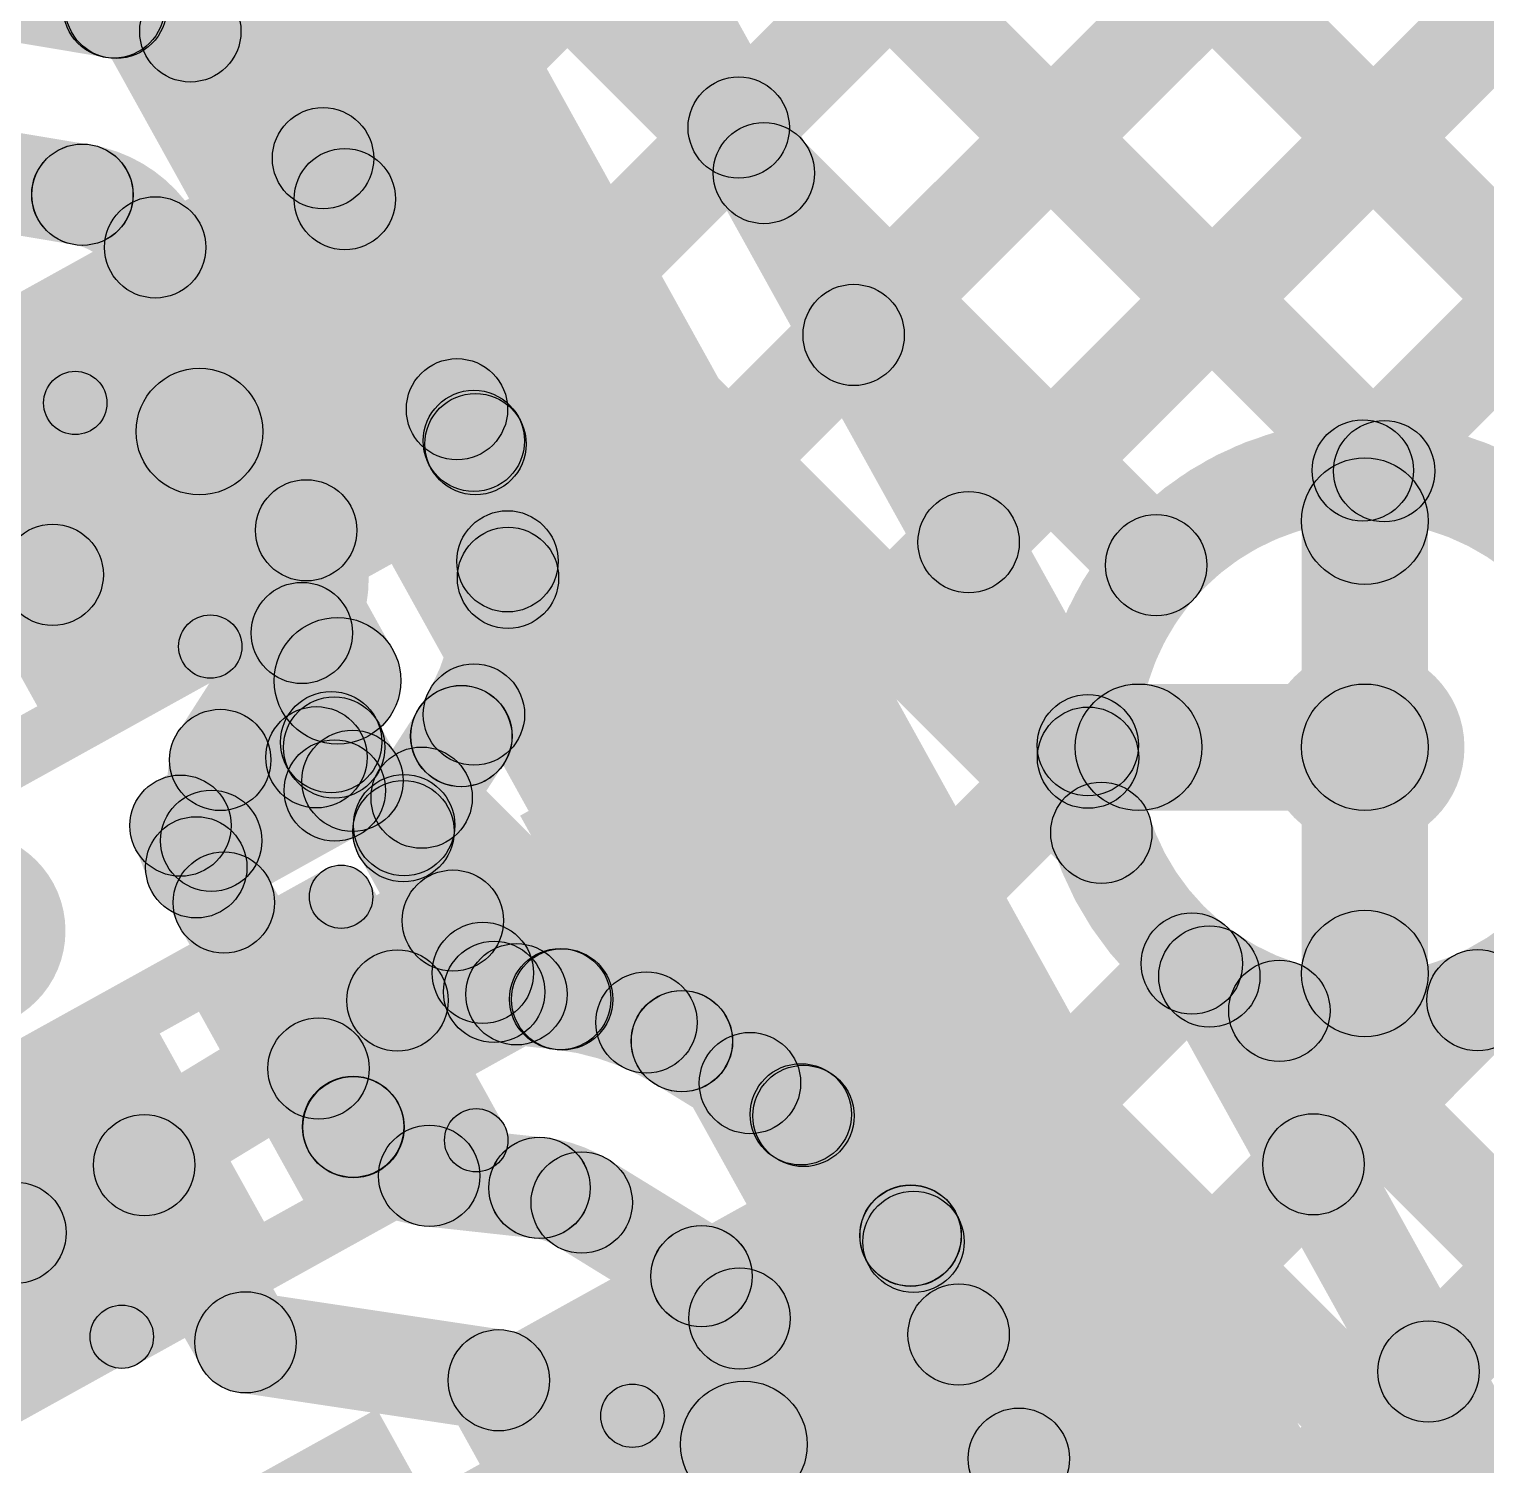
# Model space of a CAD drawing. Header units: millimetres. Extents: x 2.72 to 4.82, y 2.46 to 3.29.
# Drawn here: x 2.8849 to 3, y 2.8353 to 2.9487 of the extents above; entities that cross this region are included whole.
import ezdxf

# ---------------------------------------------------------------- set-up
doc = ezdxf.new("R2010")
doc.units = ezdxf.units.MM
doc.header["$MEASUREMENT"] = 0
for name, color, linetype in [('BottomLayer', 5, 'Continuous'), ('BottomPaste', 16, 'Continuous'), ('BottomSolder', 6, 'Continuous'), ('TopLayer', 1, 'Continuous'), ('TopOverlay', 2, 'Continuous'), ('TopPaste', 8, 'Continuous'), ('TopSolder', 216, 'Continuous'), ('ViaHoleLayer', 16, 'Continuous')]:
    doc.layers.add(name, color=color, linetype=linetype)

# ---------------------------------------------------------------- blocks, each defined once
blk = doc.blocks.new('CAP_0201_B_33')
at = {"layer": 'BottomLayer'}
for points in [[(-0.01772, 0.00591), (-0.00591, 0.00591), (-0.00591, -0.00591), (-0.01772, -0.00591)], [(0.00591, 0.00591), (0.01772, 0.00591), (0.01772, -0.00591), (0.00591, -0.00591)]]:
    blk.add_hatch(color=5, dxfattribs=at).paths.add_polyline_path(points)
at = {"layer": 'BottomPaste'}
for points in [[(-0.01772, 0.00591), (-0.00591, 0.00591), (-0.00591, -0.00591), (-0.01772, -0.00591)], [(0.00591, 0.00591), (0.01772, 0.00591), (0.01772, -0.00591), (0.00591, -0.00591)]]:
    blk.add_hatch(color=16, dxfattribs=at).paths.add_polyline_path(points)
at = {"layer": 'BottomSolder'}
for points in [[(-0.01988, 0.00807), (-0.00374, 0.00807), (-0.00374, -0.00807), (-0.01988, -0.00807)], [(0.00374, 0.00807), (0.01988, 0.00807), (0.01988, -0.00807), (0.00374, -0.00807)]]:
    blk.add_hatch(color=6, dxfattribs=at).paths.add_polyline_path(points)
blk = doc.blocks.new('CAP_0201_B_34')
at = {"layer": 'BottomLayer'}
for points in [[(-0.01772, 0.00591), (-0.00591, 0.00591), (-0.00591, -0.00591), (-0.01772, -0.00591)], [(0.00591, 0.00591), (0.01772, 0.00591), (0.01772, -0.00591), (0.00591, -0.00591)]]:
    blk.add_hatch(color=5, dxfattribs=at).paths.add_polyline_path(points)
at = {"layer": 'BottomPaste'}
for points in [[(-0.01772, 0.00591), (-0.00591, 0.00591), (-0.00591, -0.00591), (-0.01772, -0.00591)], [(0.00591, 0.00591), (0.01772, 0.00591), (0.01772, -0.00591), (0.00591, -0.00591)]]:
    blk.add_hatch(color=16, dxfattribs=at).paths.add_polyline_path(points)
at = {"layer": 'BottomSolder'}
for points in [[(-0.01988, 0.00807), (-0.00374, 0.00807), (-0.00374, -0.00807), (-0.01988, -0.00807)], [(0.00374, 0.00807), (0.01988, 0.00807), (0.01988, -0.00807), (0.00374, -0.00807)]]:
    blk.add_hatch(color=6, dxfattribs=at).paths.add_polyline_path(points)
blk = doc.blocks.new('R__0402_B_69')
at = {"layer": 'BottomLayer'}
for points in [[(-0.0095, 0.0125), (-0.0095, -0.0125), (-0.0275, -0.0125), (-0.0275, 0.0125)], [(0.0275, 0.0125), (0.0275, -0.0125), (0.0095, -0.0125), (0.0095, 0.0125)]]:
    blk.add_hatch(color=5, dxfattribs=at).paths.add_polyline_path(points)
at = {"layer": 'BottomPaste'}
for points in [[(-0.0095, 0.0125), (-0.0095, -0.0125), (-0.0275, -0.0125), (-0.0275, 0.0125)], [(0.0275, 0.0125), (0.0275, -0.0125), (0.0095, -0.0125), (0.0095, 0.0125)]]:
    blk.add_hatch(color=16, dxfattribs=at).paths.add_polyline_path(points)
at = {"layer": 'BottomSolder'}
for points in [[(-0.0055, 0.0165), (-0.0055, -0.0165), (-0.0315, -0.0165), (-0.0315, 0.0165)], [(0.0315, 0.0165), (0.0315, -0.0165), (0.0055, -0.0165), (0.0055, 0.0165)]]:
    blk.add_hatch(color=6, dxfattribs=at).paths.add_polyline_path(points)
blk = doc.blocks.new('R__0402_B_70')
at = {"layer": 'BottomLayer'}
for points in [[(-0.0095, 0.0125), (-0.0095, -0.0125), (-0.0275, -0.0125), (-0.0275, 0.0125)], [(0.0275, 0.0125), (0.0275, -0.0125), (0.0095, -0.0125), (0.0095, 0.0125)]]:
    blk.add_hatch(color=5, dxfattribs=at).paths.add_polyline_path(points)
at = {"layer": 'BottomPaste'}
for points in [[(-0.0095, 0.0125), (-0.0095, -0.0125), (-0.0275, -0.0125), (-0.0275, 0.0125)], [(0.0275, 0.0125), (0.0275, -0.0125), (0.0095, -0.0125), (0.0095, 0.0125)]]:
    blk.add_hatch(color=16, dxfattribs=at).paths.add_polyline_path(points)
at = {"layer": 'BottomSolder'}
for points in [[(-0.0055, 0.0165), (-0.0055, -0.0165), (-0.0315, -0.0165), (-0.0315, 0.0165)], [(0.0315, 0.0165), (0.0315, -0.0165), (0.0055, -0.0165), (0.0055, 0.0165)]]:
    blk.add_hatch(color=6, dxfattribs=at).paths.add_polyline_path(points)
blk = doc.blocks.new('LED_0201_137')
at = {"layer": 'TopLayer'}
for points in [[(-0.01181, 0.00689), (-0.00394, 0.00689), (-0.00394, -0.00689), (-0.01181, -0.00689)], [(0.00394, 0.00689), (0.01181, 0.00689), (0.01181, -0.00689), (0.00394, -0.00689)]]:
    blk.add_hatch(color=1, dxfattribs=at).paths.add_polyline_path(points)
at = {"layer": 'TopOverlay'}
h = blk.add_hatch(color=2, dxfattribs=at)
edge = h.paths.add_edge_path()
edge.add_arc((-0.016, 0.011), 0.0025, 0, 360)
h = blk.add_hatch(color=2, dxfattribs=at)
edge = h.paths.add_edge_path()
edge.add_arc((-0.016, 0.011), 0.0025, 0, 360)
for points in [[(0.016, 0.0135), (0.016, 0.0085), (-0.016, 0.0085), (-0.016, 0.0135)], [(0.016, -0.013), (0.029, -0.013), (0.029, 0.013), (0.016, 0.013)], [(-0.0135, -0.011), (-0.0185, -0.011), (-0.0185, 0.011), (-0.0135, 0.011)], [(0.013, -0.011), (0.017, -0.011), (0.017, 0.011), (0.013, 0.011)], [(0.016, -0.0085), (0.016, -0.0135), (-0.016, -0.0135), (-0.016, -0.0085)]]:
    blk.add_hatch(color=2, dxfattribs=at).paths.add_polyline_path(points)
h = blk.add_hatch(color=2, dxfattribs=at)
edge = h.paths.add_edge_path()
edge.add_arc((0.016, 0.011), 0.0025, 0, 360)
h = blk.add_hatch(color=2, dxfattribs=at)
edge = h.paths.add_edge_path()
edge.add_arc((-0.016, -0.011), 0.0025, 0, 360)
h = blk.add_hatch(color=2, dxfattribs=at)
edge = h.paths.add_edge_path()
edge.add_arc((-0.016, -0.011), 0.0025, 0, 360)
h = blk.add_hatch(color=2, dxfattribs=at)
edge = h.paths.add_edge_path()
edge.add_arc((0.016, -0.011), 0.0025, 0, 360)
at = {"layer": 'TopPaste'}
for points in [[(-0.01181, 0.00689), (-0.00394, 0.00689), (-0.00394, -0.00689), (-0.01181, -0.00689)], [(0.00394, 0.00689), (0.01181, 0.00689), (0.01181, -0.00689), (0.00394, -0.00689)]]:
    blk.add_hatch(color=8, dxfattribs=at).paths.add_polyline_path(points)
at = {"layer": 'TopSolder'}
for points in [[(-0.01398, 0.00906), (-0.00177, 0.00906), (-0.00177, -0.00906), (-0.01398, -0.00906)], [(0.00177, 0.00906), (0.01398, 0.00906), (0.01398, -0.00906), (0.00177, -0.00906)]]:
    blk.add_hatch(color=216, dxfattribs=at).paths.add_polyline_path(points)
at = {"layer": 'TopOverlay'}
for centre in [(-0.016, 0.011), (-0.016, 0.011), (0.016, 0.011), (-0.016, -0.011), (-0.016, -0.011), (0.016, -0.011)]:
    blk.add_circle(centre, 0.0025, dxfattribs=at)
blk = doc.blocks.new('LED_0201_138')
at = {"layer": 'TopLayer'}
for points in [[(-0.01181, 0.00689), (-0.00394, 0.00689), (-0.00394, -0.00689), (-0.01181, -0.00689)], [(0.00394, 0.00689), (0.01181, 0.00689), (0.01181, -0.00689), (0.00394, -0.00689)]]:
    blk.add_hatch(color=1, dxfattribs=at).paths.add_polyline_path(points)
at = {"layer": 'TopOverlay'}
h = blk.add_hatch(color=2, dxfattribs=at)
edge = h.paths.add_edge_path()
edge.add_arc((-0.016, 0.011), 0.0025, 0, 360)
h = blk.add_hatch(color=2, dxfattribs=at)
edge = h.paths.add_edge_path()
edge.add_arc((-0.016, 0.011), 0.0025, 0, 360)
for points in [[(0.016, 0.0135), (0.016, 0.0085), (-0.016, 0.0085), (-0.016, 0.0135)], [(0.016, -0.013), (0.029, -0.013), (0.029, 0.013), (0.016, 0.013)], [(-0.0135, -0.011), (-0.0185, -0.011), (-0.0185, 0.011), (-0.0135, 0.011)], [(0.013, -0.011), (0.017, -0.011), (0.017, 0.011), (0.013, 0.011)], [(0.016, -0.0085), (0.016, -0.0135), (-0.016, -0.0135), (-0.016, -0.0085)]]:
    blk.add_hatch(color=2, dxfattribs=at).paths.add_polyline_path(points)
h = blk.add_hatch(color=2, dxfattribs=at)
edge = h.paths.add_edge_path()
edge.add_arc((0.016, 0.011), 0.0025, 0, 360)
h = blk.add_hatch(color=2, dxfattribs=at)
edge = h.paths.add_edge_path()
edge.add_arc((-0.016, -0.011), 0.0025, 0, 360)
h = blk.add_hatch(color=2, dxfattribs=at)
edge = h.paths.add_edge_path()
edge.add_arc((-0.016, -0.011), 0.0025, 0, 360)
h = blk.add_hatch(color=2, dxfattribs=at)
edge = h.paths.add_edge_path()
edge.add_arc((0.016, -0.011), 0.0025, 0, 360)
at = {"layer": 'TopPaste'}
for points in [[(-0.01181, 0.00689), (-0.00394, 0.00689), (-0.00394, -0.00689), (-0.01181, -0.00689)], [(0.00394, 0.00689), (0.01181, 0.00689), (0.01181, -0.00689), (0.00394, -0.00689)]]:
    blk.add_hatch(color=8, dxfattribs=at).paths.add_polyline_path(points)
at = {"layer": 'TopSolder'}
for points in [[(-0.01398, 0.00906), (-0.00177, 0.00906), (-0.00177, -0.00906), (-0.01398, -0.00906)], [(0.00177, 0.00906), (0.01398, 0.00906), (0.01398, -0.00906), (0.00177, -0.00906)]]:
    blk.add_hatch(color=216, dxfattribs=at).paths.add_polyline_path(points)
at = {"layer": 'TopOverlay'}
for centre in [(-0.016, 0.011), (-0.016, 0.011), (0.016, 0.011), (-0.016, -0.011), (-0.016, -0.011), (0.016, -0.011)]:
    blk.add_circle(centre, 0.0025, dxfattribs=at)
blk = doc.blocks.new('LED_0201_139')
at = {"layer": 'TopLayer'}
for points in [[(-0.01181, 0.00689), (-0.00394, 0.00689), (-0.00394, -0.00689), (-0.01181, -0.00689)], [(0.00394, 0.00689), (0.01181, 0.00689), (0.01181, -0.00689), (0.00394, -0.00689)]]:
    blk.add_hatch(color=1, dxfattribs=at).paths.add_polyline_path(points)
at = {"layer": 'TopOverlay'}
h = blk.add_hatch(color=2, dxfattribs=at)
edge = h.paths.add_edge_path()
edge.add_arc((-0.016, 0.011), 0.0025, 0, 360)
h = blk.add_hatch(color=2, dxfattribs=at)
edge = h.paths.add_edge_path()
edge.add_arc((-0.016, 0.011), 0.0025, 0, 360)
for points in [[(0.016, 0.0135), (0.016, 0.0085), (-0.016, 0.0085), (-0.016, 0.0135)], [(0.016, -0.013), (0.029, -0.013), (0.029, 0.013), (0.016, 0.013)], [(-0.0135, -0.011), (-0.0185, -0.011), (-0.0185, 0.011), (-0.0135, 0.011)], [(0.013, -0.011), (0.017, -0.011), (0.017, 0.011), (0.013, 0.011)], [(0.016, -0.0085), (0.016, -0.0135), (-0.016, -0.0135), (-0.016, -0.0085)]]:
    blk.add_hatch(color=2, dxfattribs=at).paths.add_polyline_path(points)
h = blk.add_hatch(color=2, dxfattribs=at)
edge = h.paths.add_edge_path()
edge.add_arc((0.016, 0.011), 0.0025, 0, 360)
h = blk.add_hatch(color=2, dxfattribs=at)
edge = h.paths.add_edge_path()
edge.add_arc((-0.016, -0.011), 0.0025, 0, 360)
h = blk.add_hatch(color=2, dxfattribs=at)
edge = h.paths.add_edge_path()
edge.add_arc((-0.016, -0.011), 0.0025, 0, 360)
h = blk.add_hatch(color=2, dxfattribs=at)
edge = h.paths.add_edge_path()
edge.add_arc((0.016, -0.011), 0.0025, 0, 360)
at = {"layer": 'TopPaste'}
for points in [[(-0.01181, 0.00689), (-0.00394, 0.00689), (-0.00394, -0.00689), (-0.01181, -0.00689)], [(0.00394, 0.00689), (0.01181, 0.00689), (0.01181, -0.00689), (0.00394, -0.00689)]]:
    blk.add_hatch(color=8, dxfattribs=at).paths.add_polyline_path(points)
at = {"layer": 'TopSolder'}
for points in [[(-0.01398, 0.00906), (-0.00177, 0.00906), (-0.00177, -0.00906), (-0.01398, -0.00906)], [(0.00177, 0.00906), (0.01398, 0.00906), (0.01398, -0.00906), (0.00177, -0.00906)]]:
    blk.add_hatch(color=216, dxfattribs=at).paths.add_polyline_path(points)
at = {"layer": 'TopOverlay'}
for centre in [(-0.016, 0.011), (-0.016, 0.011), (0.016, 0.011), (-0.016, -0.011), (-0.016, -0.011), (0.016, -0.011)]:
    blk.add_circle(centre, 0.0025, dxfattribs=at)

msp = doc.modelspace()

# ---------------------------------------------------------------- hatches: boundary and pattern name
at = {"layer": 'BottomLayer'}
for points in [[(2.94378, 2.93812), (2.93812, 2.94378), (3.17229, 3.17795), (3.17795, 3.17229)], [(2.95286, 2.92174), (2.9472, 2.9274), (3.19775, 3.17795), (3.2034, 3.17229)], [(2.96194, 2.90537), (2.95628, 2.91102), (3.2232, 3.17795), (3.22886, 3.17229)], [(2.99307, 2.91104), (2.98741, 2.9167), (3.24199, 3.17128), (3.24765, 3.16562)], [(3.02004, 2.71436), (3.046, 2.72875), (2.80161, 3.16963), (2.77565, 3.15524)], [(2.82574, 3.14055), (2.83273, 3.14443), (2.97204, 2.89312), (2.96504, 2.88924)], [(2.8768, 3.04876), (2.88245, 3.05441), (3.0215, 2.91537), (3.01584, 2.90971)], [(2.90846, 2.99164), (2.91411, 2.9973), (2.99476, 2.91665), (2.98911, 2.91099)], [(2.91557, 2.94485), (2.87395, 2.92178), (2.88822, 2.89604), (2.92984, 2.91911)], [(2.94012, 2.93453), (2.94577, 2.94018), (2.97675, 2.90921), (2.97109, 2.90355)], [(2.89399, 2.91451), (2.90273, 2.91936), (2.91364, 2.89968), (2.9049, 2.89484)], [(2.9954, 2.892), (2.9854, 2.892), (2.9854, 2.90987), (2.9954, 2.90987)], [(2.97253, 2.887), (2.97253, 2.897), (2.9904, 2.897), (2.9904, 2.887)], [(2.8988, 2.88231), (2.89492, 2.88931), (2.90682, 2.8959), (2.9107, 2.88891)], [(2.9055, 2.89005), (2.9125, 2.89393), (2.91395, 2.8913), (2.90695, 2.88742)], [(2.9041, 2.88927), (2.9111, 2.89315), (2.91255, 2.89053), (2.90556, 2.88665)], [(2.90005, 2.87902), (2.89617, 2.88602), (2.90712, 2.89209), (2.91099, 2.88509)], [(2.9954, 2.87413), (2.9854, 2.87413), (2.9854, 2.892), (2.9954, 2.892)], [(2.88592, 2.85023), (2.88176, 2.85706), (2.91192, 2.87542), (2.91608, 2.86858)], [(2.97462, 2.87196), (2.98162, 2.87584), (3.02895, 2.79044), (3.02196, 2.78656)], [(2.98082, 2.86837), (2.98648, 2.87402), (3.04325, 2.81725), (3.03759, 2.81159)], [(2.98917, 2.85623), (2.98351, 2.86189), (2.99647, 2.87485), (3.00212, 2.86919)], [(2.99825, 2.83986), (2.99259, 2.84551), (3.02026, 2.87318), (3.02591, 2.86752)], [(2.95853, 2.86493), (2.91691, 2.84186), (2.9315, 2.81553), (2.97312, 2.8386)], [(2.93699, 2.83451), (2.94573, 2.83936), (2.95664, 2.81968), (2.9479, 2.81484)]]:
    msp.add_hatch(color=5, dxfattribs=at).paths.add_polyline_path(points)
h = msp.add_hatch(color=5, dxfattribs=at)
edge = h.paths.add_edge_path()
edge.add_arc((2.94095, 2.94095), 0.004, 0, 360)
h = msp.add_hatch(color=5, dxfattribs=at)
edge = h.paths.add_edge_path()
edge.add_arc((2.94294, 2.93736), 0.004, 0, 360)
h = msp.add_hatch(color=5, dxfattribs=at)
edge = h.paths.add_edge_path()
edge.add_arc((2.95003, 2.92457), 0.004, 0, 360)
h = msp.add_hatch(color=5, dxfattribs=at)
edge = h.paths.add_edge_path()
edge.add_arc((2.89836, 2.91694), 0.005, 0, 360)
h = msp.add_hatch(color=5, dxfattribs=at)
edge = h.paths.add_edge_path()
edge.add_arc((2.99024, 2.91387), 0.004, 0, 360)
h = msp.add_hatch(color=5, dxfattribs=at)
edge = h.paths.add_edge_path()
edge.add_arc((2.99193, 2.91382), 0.004, 0, 360)
h = msp.add_hatch(color=5, dxfattribs=at)
edge = h.paths.add_edge_path()
edge.add_arc((2.9904, 2.90987), 0.005, 0, 360)
h = msp.add_hatch(color=5, dxfattribs=at)
edge = h.paths.add_edge_path()
edge.add_arc((2.95911, 2.9082), 0.004, 0, 360)
h = msp.add_hatch(color=5, dxfattribs=at)
edge = h.paths.add_edge_path()
edge.add_arc((2.97392, 2.90638), 0.004, 0, 360)
h = msp.add_hatch(color=5, dxfattribs=at)
edge = h.paths.add_edge_path()
edge.add_arc((2.90927, 2.89726), 0.005, 0, 360)
h = msp.add_hatch(color=5, dxfattribs=at)
edge = h.paths.add_edge_path()
edge.add_arc((2.9904, 2.892), 0.00787, 0, 360)
h = msp.add_hatch(color=5, dxfattribs=at)
edge = h.paths.add_edge_path()
edge.add_arc((2.97253, 2.892), 0.005, 0, 360)
h = msp.add_hatch(color=5, dxfattribs=at)
edge = h.paths.add_edge_path()
edge.add_arc((2.9904, 2.892), 0.005, 0, 360)
h = msp.add_hatch(color=5, dxfattribs=at)
edge = h.paths.add_edge_path()
edge.add_arc((2.9904, 2.892), 0.005, 0, 360)
h = msp.add_hatch(color=5, dxfattribs=at)
edge = h.paths.add_edge_path()
edge.add_arc((2.9904, 2.892), 0.005, 0, 360)
h = msp.add_hatch(color=5, dxfattribs=at)
edge = h.paths.add_edge_path()
edge.add_arc((2.90876, 2.89241), 0.004, 0, 360)
h = msp.add_hatch(color=5, dxfattribs=at)
edge = h.paths.add_edge_path()
edge.add_arc((2.909, 2.89199), 0.004, 0, 360)
h = msp.add_hatch(color=5, dxfattribs=at)
edge = h.paths.add_edge_path()
edge.add_arc((2.9076, 2.89121), 0.004, 0, 360)
h = msp.add_hatch(color=5, dxfattribs=at)
edge = h.paths.add_edge_path()
edge.add_arc((2.96854, 2.89118), 0.004, 0, 360)
h = msp.add_hatch(color=5, dxfattribs=at)
edge = h.paths.add_edge_path()
edge.add_arc((2.96854, 2.89118), 0.004, 0, 360)
h = msp.add_hatch(color=5, dxfattribs=at)
edge = h.paths.add_edge_path()
edge.add_arc((2.90905, 2.88859), 0.004, 0, 360)
h = msp.add_hatch(color=5, dxfattribs=at)
edge = h.paths.add_edge_path()
edge.add_arc((2.90905, 2.88859), 0.004, 0, 360)
h = msp.add_hatch(color=5, dxfattribs=at)
edge = h.paths.add_edge_path()
edge.add_arc((2.91045, 2.88936), 0.004, 0, 360)
h = msp.add_hatch(color=5, dxfattribs=at)
edge = h.paths.add_edge_path()
edge.add_arc((2.89686, 2.88581), 0.004, 0, 360)
h = msp.add_hatch(color=5, dxfattribs=at)
edge = h.paths.add_edge_path()
edge.add_arc((2.89686, 2.88581), 0.004, 0, 360)
h = msp.add_hatch(color=5, dxfattribs=at)
edge = h.paths.add_edge_path()
edge.add_arc((2.89811, 2.88252), 0.004, 0, 360)
h = msp.add_hatch(color=5, dxfattribs=at)
edge = h.paths.add_edge_path()
edge.add_arc((2.89811, 2.88252), 0.004, 0, 360)
h = msp.add_hatch(color=5, dxfattribs=at)
edge = h.paths.add_edge_path()
edge.add_arc((2.87991, 2.8775), 0.00787, 0, 360)
h = msp.add_hatch(color=5, dxfattribs=at)
edge = h.paths.add_edge_path()
edge.add_arc((2.9904, 2.87413), 0.005, 0, 360)
h = msp.add_hatch(color=5, dxfattribs=at)
edge = h.paths.add_edge_path()
edge.add_arc((2.97812, 2.8739), 0.004, 0, 360)
h = msp.add_hatch(color=5, dxfattribs=at)
edge = h.paths.add_edge_path()
edge.add_arc((2.97812, 2.8739), 0.004, 0, 360)
h = msp.add_hatch(color=5, dxfattribs=at)
edge = h.paths.add_edge_path()
edge.add_arc((2.914, 2.872), 0.004, 0, 360)
h = msp.add_hatch(color=5, dxfattribs=at)
edge = h.paths.add_edge_path()
edge.add_arc((2.98365, 2.87119), 0.004, 0, 360)
h = msp.add_hatch(color=5, dxfattribs=at)
edge = h.paths.add_edge_path()
edge.add_arc((2.9993, 2.87202), 0.004, 0, 360)
h = msp.add_hatch(color=5, dxfattribs=at)
edge = h.paths.add_edge_path()
edge.add_arc((2.98634, 2.85906), 0.004, 0, 360)
h = msp.add_hatch(color=5, dxfattribs=at)
edge = h.paths.add_edge_path()
edge.add_arc((2.88384, 2.85365), 0.004, 0, 360)
h = msp.add_hatch(color=5, dxfattribs=at)
edge = h.paths.add_edge_path()
edge.add_arc((2.88384, 2.85365), 0.004, 0, 360)
h = msp.add_hatch(color=5, dxfattribs=at)
edge = h.paths.add_edge_path()
edge.add_arc((2.99542, 2.84269), 0.004, 0, 360)
h = msp.add_hatch(color=5, dxfattribs=at)
edge = h.paths.add_edge_path()
edge.add_arc((2.94136, 2.83694), 0.005, 0, 360)
at = {"layer": 'TopLayer'}
for points in [[(2.90046, 2.94572), (2.89481, 2.95138), (3.13265, 3.18922), (3.13831, 3.18356)], [(2.91267, 2.93247), (2.90701, 2.93813), (3.1581, 3.18921), (3.16376, 3.18355)], [(2.92152, 2.91587), (2.91587, 2.92152), (3.18354, 3.1892), (3.1892, 3.18354)], [(2.92287, 2.89176), (2.91722, 2.89742), (3.20899, 3.18919), (3.21464, 3.18353)], [(2.92623, 2.86966), (2.92057, 2.87531), (3.23443, 3.18918), (3.24009, 3.18352)], [(2.99307, 2.91104), (2.98741, 2.9167), (3.25988, 3.18917), (3.26553, 3.18351)], [(2.81337, 3.11218), (2.81903, 3.11784), (3.0215, 2.91537), (3.01584, 2.90971)], [(2.83317, 3.06693), (2.83883, 3.07259), (2.99476, 2.91665), (2.98911, 2.91099)], [(2.8601, 3.01454), (2.86576, 3.0202), (2.97675, 2.90921), (2.97109, 2.90355)], [(2.87462, 2.97457), (2.88028, 2.98022), (2.97242, 2.88808), (2.96677, 2.88242)], [(2.87671, 2.94888), (2.87803, 2.95677), (2.89225, 2.95439), (2.89093, 2.9465)], [(2.87117, 2.93459), (2.87249, 2.94248), (2.88977, 2.93959), (2.88845, 2.9317)], [(2.88841, 2.93171), (2.88982, 2.93959), (2.88983, 2.93959), (2.88842, 2.93171)], [(2.90459, 2.93665), (2.91165, 2.94041), (2.92356, 2.91808), (2.9165, 2.91432)], [(2.89134, 2.92961), (2.8984, 2.93337), (2.91032, 2.91102), (2.90326, 2.90726)], [(2.87637, 2.91657), (2.88342, 2.92035), (2.8903, 2.90752), (2.88325, 2.90374)], [(2.90323, 2.90732), (2.91035, 2.91096), (2.91036, 2.91095), (2.90323, 2.90732)], [(2.9954, 2.892), (2.9854, 2.892), (2.9854, 2.90987), (2.9954, 2.90987)], [(2.91987, 2.90386), (2.92552, 2.90952), (3.05361, 2.78143), (3.04796, 2.77577)], [(2.90336, 2.88884), (2.89664, 2.89316), (2.90309, 2.9032), (2.90982, 2.89887)], [(2.97253, 2.887), (2.97253, 2.897), (2.9904, 2.897), (2.9904, 2.887)], [(2.91788, 2.88368), (2.91115, 2.88801), (2.91568, 2.89505), (2.92241, 2.89072)], [(2.94467, 2.86265), (2.93902, 2.86831), (2.9657, 2.89499), (2.97136, 2.88933)], [(2.90327, 2.88418), (2.89532, 2.88507), (2.89602, 2.89144), (2.90398, 2.89056)], [(2.9954, 2.87413), (2.9854, 2.87413), (2.9854, 2.892), (2.9954, 2.892)], [(2.91309, 2.88519), (2.91874, 2.89085), (2.93649, 2.8731), (2.93083, 2.86744)], [(2.91097, 2.88343), (2.91797, 2.88731), (2.92188, 2.88025), (2.91488, 2.87637)], [(2.89682, 2.87775), (2.90376, 2.88172), (2.91125, 2.86862), (2.9043, 2.86465)], [(2.91491, 2.87632), (2.92186, 2.88029), (2.92421, 2.87616), (2.91727, 2.87219)], [(2.95759, 2.85011), (2.95193, 2.85577), (2.97391, 2.87774), (2.97957, 2.87209)], [(2.92119, 2.8687), (2.92206, 2.87666), (2.92728, 2.87608), (2.92641, 2.86813)], [(2.96591, 2.83298), (2.96026, 2.83863), (2.99647, 2.87485), (3.00212, 2.86919)], [(2.98082, 2.86837), (2.98648, 2.87402), (3.06206, 2.79844), (3.0564, 2.79279)], [(2.97337, 2.81498), (2.96771, 2.82064), (3.02026, 2.87318), (3.02591, 2.86752)], [(2.93437, 2.86538), (2.93857, 2.87219), (2.94796, 2.86641), (2.94376, 2.8596)], [(2.90433, 2.8646), (2.91122, 2.86867), (2.91394, 2.86407), (2.90706, 2.85999)], [(2.90705, 2.86), (2.91395, 2.86406), (2.91397, 2.86402), (2.90708, 2.85996)], [(2.91608, 2.85417), (2.91695, 2.86213), (2.92565, 2.86117), (2.92478, 2.85322)], [(2.89053, 2.85702), (2.89747, 2.86098), (2.90547, 2.84698), (2.89853, 2.84302)], [(2.92473, 2.85323), (2.92569, 2.86117), (2.9257, 2.86117), (2.92474, 2.85322)], [(2.92646, 2.85264), (2.93065, 2.85945), (2.94011, 2.85363), (2.93592, 2.84681)], [(2.95092, 2.8517), (2.95812, 2.85519), (2.97203, 2.82654), (2.96484, 2.82304)], [(2.93587, 2.84685), (2.94016, 2.8536), (2.94017, 2.85359), (2.93588, 2.84684)], [(2.90141, 2.84104), (2.90259, 2.84896), (2.92259, 2.84596), (2.92141, 2.83804)], [(2.93743, 2.84514), (2.94462, 2.84864), (2.95854, 2.81998), (2.95135, 2.81648)], [(2.95549, 2.84278), (2.96115, 2.84844), (3.04579, 2.7638), (3.04013, 2.75814)], [(2.91847, 2.84011), (2.92553, 2.84389), (2.9343, 2.82752), (2.92725, 2.82374)]]:
    msp.add_hatch(color=1, dxfattribs=at).paths.add_polyline_path(points)
h = msp.add_hatch(color=1, dxfattribs=at)
edge = h.paths.add_edge_path()
edge.add_arc((2.89159, 2.95044), 0.004, 0, 360)
h = msp.add_hatch(color=1, dxfattribs=at)
edge = h.paths.add_edge_path()
edge.add_arc((2.89177, 2.95041), 0.004, 0, 360)
h = msp.add_hatch(color=1, dxfattribs=at)
edge = h.paths.add_edge_path()
edge.add_arc((2.89764, 2.94855), 0.004, 0, 360)
h = msp.add_hatch(color=1, dxfattribs=at)
edge = h.paths.add_edge_path()
edge.add_arc((2.90812, 2.93853), 0.004, 0, 360)
h = msp.add_hatch(color=1, dxfattribs=at)
edge = h.paths.add_edge_path()
edge.add_arc((2.90812, 2.93853), 0.004, 0, 360)
h = msp.add_hatch(color=1, dxfattribs=at)
edge = h.paths.add_edge_path()
edge.add_arc((2.88911, 2.93565), 0.004, 0, 360)
h = msp.add_hatch(color=1, dxfattribs=at)
edge = h.paths.add_edge_path()
edge.add_arc((2.88911, 2.93565), 0.004, 0, 360)
h = msp.add_hatch(color=1, dxfattribs=at)
edge = h.paths.add_edge_path()
edge.add_arc((2.88912, 2.93565), 0.004, 0, 360)
h = msp.add_hatch(color=1, dxfattribs=at)
edge = h.paths.add_edge_path()
edge.add_arc((2.88912, 2.93565), 0.004, 0, 360)
h = msp.add_hatch(color=1, dxfattribs=at)
edge = h.paths.add_edge_path()
edge.add_arc((2.90984, 2.9353), 0.004, 0, 360)
h = msp.add_hatch(color=1, dxfattribs=at)
edge = h.paths.add_edge_path()
edge.add_arc((2.89487, 2.93149), 0.004, 0, 360)
h = msp.add_hatch(color=1, dxfattribs=at)
edge = h.paths.add_edge_path()
edge.add_arc((2.89487, 2.93149), 0.004, 0, 360)
h = msp.add_hatch(color=1, dxfattribs=at)
edge = h.paths.add_edge_path()
edge.add_arc((2.9187, 2.9187), 0.004, 0, 360)
h = msp.add_hatch(color=1, dxfattribs=at)
edge = h.paths.add_edge_path()
edge.add_arc((2.92003, 2.9162), 0.004, 0, 360)
h = msp.add_hatch(color=1, dxfattribs=at)
edge = h.paths.add_edge_path()
edge.add_arc((2.92016, 2.91595), 0.004, 0, 360)
h = msp.add_hatch(color=1, dxfattribs=at)
edge = h.paths.add_edge_path()
edge.add_arc((2.99024, 2.91387), 0.004, 0, 360)
h = msp.add_hatch(color=1, dxfattribs=at)
edge = h.paths.add_edge_path()
edge.add_arc((2.99193, 2.91382), 0.004, 0, 360)
h = msp.add_hatch(color=1, dxfattribs=at)
edge = h.paths.add_edge_path()
edge.add_arc((2.9904, 2.90987), 0.005, 0, 360)
h = msp.add_hatch(color=1, dxfattribs=at)
edge = h.paths.add_edge_path()
edge.add_arc((2.90679, 2.90914), 0.004, 0, 360)
h = msp.add_hatch(color=1, dxfattribs=at)
edge = h.paths.add_edge_path()
edge.add_arc((2.90679, 2.90914), 0.004, 0, 360)
h = msp.add_hatch(color=1, dxfattribs=at)
edge = h.paths.add_edge_path()
edge.add_arc((2.90679, 2.90914), 0.004, 0, 360)
h = msp.add_hatch(color=1, dxfattribs=at)
edge = h.paths.add_edge_path()
edge.add_arc((2.90679, 2.90914), 0.004, 0, 360)
h = msp.add_hatch(color=1, dxfattribs=at)
edge = h.paths.add_edge_path()
edge.add_arc((2.92269, 2.90669), 0.004, 0, 360)
h = msp.add_hatch(color=1, dxfattribs=at)
edge = h.paths.add_edge_path()
edge.add_arc((2.97392, 2.90638), 0.004, 0, 360)
h = msp.add_hatch(color=1, dxfattribs=at)
edge = h.paths.add_edge_path()
edge.add_arc((2.88677, 2.90563), 0.004, 0, 360)
h = msp.add_hatch(color=1, dxfattribs=at)
edge = h.paths.add_edge_path()
edge.add_arc((2.92273, 2.90538), 0.004, 0, 360)
h = msp.add_hatch(color=1, dxfattribs=at)
edge = h.paths.add_edge_path()
edge.add_arc((2.92273, 2.90538), 0.004, 0, 360)
h = msp.add_hatch(color=1, dxfattribs=at)
edge = h.paths.add_edge_path()
edge.add_arc((2.90645, 2.90103), 0.004, 0, 360)
h = msp.add_hatch(color=1, dxfattribs=at)
edge = h.paths.add_edge_path()
edge.add_arc((2.90645, 2.90103), 0.004, 0, 360)
h = msp.add_hatch(color=1, dxfattribs=at)
edge = h.paths.add_edge_path()
edge.add_arc((2.9904, 2.892), 0.00787, 0, 360)
h = msp.add_hatch(color=1, dxfattribs=at)
edge = h.paths.add_edge_path()
edge.add_arc((2.92004, 2.89459), 0.004, 0, 360)
h = msp.add_hatch(color=1, dxfattribs=at)
edge = h.paths.add_edge_path()
edge.add_arc((2.97253, 2.892), 0.005, 0, 360)
h = msp.add_hatch(color=1, dxfattribs=at)
edge = h.paths.add_edge_path()
edge.add_arc((2.9904, 2.892), 0.005, 0, 360)
h = msp.add_hatch(color=1, dxfattribs=at)
edge = h.paths.add_edge_path()
edge.add_arc((2.9904, 2.892), 0.005, 0, 360)
h = msp.add_hatch(color=1, dxfattribs=at)
edge = h.paths.add_edge_path()
edge.add_arc((2.9904, 2.892), 0.005, 0, 360)
h = msp.add_hatch(color=1, dxfattribs=at)
edge = h.paths.add_edge_path()
edge.add_arc((2.91904, 2.89288), 0.004, 0, 360)
h = msp.add_hatch(color=1, dxfattribs=at)
edge = h.paths.add_edge_path()
edge.add_arc((2.91905, 2.89289), 0.004, 0, 360)
h = msp.add_hatch(color=1, dxfattribs=at)
edge = h.paths.add_edge_path()
edge.add_arc((2.96853, 2.89216), 0.004, 0, 360)
h = msp.add_hatch(color=1, dxfattribs=at)
edge = h.paths.add_edge_path()
edge.add_arc((2.9, 2.891), 0.004, 0, 360)
h = msp.add_hatch(color=1, dxfattribs=at)
edge = h.paths.add_edge_path()
edge.add_arc((2.9, 2.891), 0.004, 0, 360)
h = msp.add_hatch(color=1, dxfattribs=at)
edge = h.paths.add_edge_path()
edge.add_arc((2.91591, 2.88802), 0.004, 0, 360)
h = msp.add_hatch(color=1, dxfattribs=at)
edge = h.paths.add_edge_path()
edge.add_arc((2.91447, 2.88537), 0.004, 0, 360)
h = msp.add_hatch(color=1, dxfattribs=at)
edge = h.paths.add_edge_path()
edge.add_arc((2.91452, 2.88585), 0.004, 0, 360)
h = msp.add_hatch(color=1, dxfattribs=at)
edge = h.paths.add_edge_path()
edge.add_arc((2.96959, 2.88525), 0.004, 0, 360)
h = msp.add_hatch(color=1, dxfattribs=at)
edge = h.paths.add_edge_path()
edge.add_arc((2.89929, 2.88462), 0.004, 0, 360)
h = msp.add_hatch(color=1, dxfattribs=at)
edge = h.paths.add_edge_path()
edge.add_arc((2.89929, 2.88462), 0.004, 0, 360)
h = msp.add_hatch(color=1, dxfattribs=at)
edge = h.paths.add_edge_path()
edge.add_arc((2.87991, 2.8775), 0.00787, 0, 360)
h = msp.add_hatch(color=1, dxfattribs=at)
edge = h.paths.add_edge_path()
edge.add_arc((2.90029, 2.87974), 0.004, 0, 360)
h = msp.add_hatch(color=1, dxfattribs=at)
edge = h.paths.add_edge_path()
edge.add_arc((2.90029, 2.87974), 0.004, 0, 360)
h = msp.add_hatch(color=1, dxfattribs=at)
edge = h.paths.add_edge_path()
edge.add_arc((2.90029, 2.87974), 0.004, 0, 360)
h = msp.add_hatch(color=1, dxfattribs=at)
edge = h.paths.add_edge_path()
edge.add_arc((2.90029, 2.87974), 0.004, 0, 360)
h = msp.add_hatch(color=1, dxfattribs=at)
edge = h.paths.add_edge_path()
edge.add_arc((2.91838, 2.87831), 0.004, 0, 360)
h = msp.add_hatch(color=1, dxfattribs=at)
edge = h.paths.add_edge_path()
edge.add_arc((2.91838, 2.87831), 0.004, 0, 360)
h = msp.add_hatch(color=1, dxfattribs=at)
edge = h.paths.add_edge_path()
edge.add_arc((2.97674, 2.87492), 0.004, 0, 360)
h = msp.add_hatch(color=1, dxfattribs=at)
edge = h.paths.add_edge_path()
edge.add_arc((2.9904, 2.87413), 0.005, 0, 360)
h = msp.add_hatch(color=1, dxfattribs=at)
edge = h.paths.add_edge_path()
edge.add_arc((2.92074, 2.87418), 0.004, 0, 360)
h = msp.add_hatch(color=1, dxfattribs=at)
edge = h.paths.add_edge_path()
edge.add_arc((2.92163, 2.87268), 0.004, 0, 360)
h = msp.add_hatch(color=1, dxfattribs=at)
edge = h.paths.add_edge_path()
edge.add_arc((2.9234, 2.87249), 0.004, 0, 360)
h = msp.add_hatch(color=1, dxfattribs=at)
edge = h.paths.add_edge_path()
edge.add_arc((2.92685, 2.87211), 0.004, 0, 360)
h = msp.add_hatch(color=1, dxfattribs=at)
edge = h.paths.add_edge_path()
edge.add_arc((2.92701, 2.87209), 0.004, 0, 360)
h = msp.add_hatch(color=1, dxfattribs=at)
edge = h.paths.add_edge_path()
edge.add_arc((2.98365, 2.87119), 0.004, 0, 360)
h = msp.add_hatch(color=1, dxfattribs=at)
edge = h.paths.add_edge_path()
edge.add_arc((2.9993, 2.87202), 0.004, 0, 360)
h = msp.add_hatch(color=1, dxfattribs=at)
edge = h.paths.add_edge_path()
edge.add_arc((2.93366, 2.87027), 0.004, 0, 360)
h = msp.add_hatch(color=1, dxfattribs=at)
edge = h.paths.add_edge_path()
edge.add_arc((2.93645, 2.86879), 0.004, 0, 360)
h = msp.add_hatch(color=1, dxfattribs=at)
edge = h.paths.add_edge_path()
edge.add_arc((2.93647, 2.86878), 0.004, 0, 360)
h = msp.add_hatch(color=1, dxfattribs=at)
edge = h.paths.add_edge_path()
edge.add_arc((2.90777, 2.86663), 0.004, 0, 360)
h = msp.add_hatch(color=1, dxfattribs=at)
edge = h.paths.add_edge_path()
edge.add_arc((2.90777, 2.86663), 0.004, 0, 360)
h = msp.add_hatch(color=1, dxfattribs=at)
edge = h.paths.add_edge_path()
edge.add_arc((2.94184, 2.86548), 0.004, 0, 360)
h = msp.add_hatch(color=1, dxfattribs=at)
edge = h.paths.add_edge_path()
edge.add_arc((2.9105, 2.86203), 0.004, 0, 360)
h = msp.add_hatch(color=1, dxfattribs=at)
edge = h.paths.add_edge_path()
edge.add_arc((2.9105, 2.86203), 0.004, 0, 360)
h = msp.add_hatch(color=1, dxfattribs=at)
edge = h.paths.add_edge_path()
edge.add_arc((2.91052, 2.86199), 0.004, 0, 360)
h = msp.add_hatch(color=1, dxfattribs=at)
edge = h.paths.add_edge_path()
edge.add_arc((2.91052, 2.86199), 0.004, 0, 360)
h = msp.add_hatch(color=1, dxfattribs=at)
edge = h.paths.add_edge_path()
edge.add_arc((2.94586, 2.86301), 0.004, 0, 360)
h = msp.add_hatch(color=1, dxfattribs=at)
edge = h.paths.add_edge_path()
edge.add_arc((2.94607, 2.86288), 0.004, 0, 360)
h = msp.add_hatch(color=1, dxfattribs=at)
edge = h.paths.add_edge_path()
edge.add_arc((2.894, 2.859), 0.004, 0, 360)
h = msp.add_hatch(color=1, dxfattribs=at)
edge = h.paths.add_edge_path()
edge.add_arc((2.91651, 2.85815), 0.004, 0, 360)
h = msp.add_hatch(color=1, dxfattribs=at)
edge = h.paths.add_edge_path()
edge.add_arc((2.91651, 2.85815), 0.004, 0, 360)
h = msp.add_hatch(color=1, dxfattribs=at)
edge = h.paths.add_edge_path()
edge.add_arc((2.92521, 2.8572), 0.004, 0, 360)
h = msp.add_hatch(color=1, dxfattribs=at)
edge = h.paths.add_edge_path()
edge.add_arc((2.92521, 2.8572), 0.004, 0, 360)
h = msp.add_hatch(color=1, dxfattribs=at)
edge = h.paths.add_edge_path()
edge.add_arc((2.92522, 2.8572), 0.004, 0, 360)
h = msp.add_hatch(color=1, dxfattribs=at)
edge = h.paths.add_edge_path()
edge.add_arc((2.92522, 2.8572), 0.004, 0, 360)
h = msp.add_hatch(color=1, dxfattribs=at)
edge = h.paths.add_edge_path()
edge.add_arc((2.92855, 2.85604), 0.004, 0, 360)
h = msp.add_hatch(color=1, dxfattribs=at)
edge = h.paths.add_edge_path()
edge.add_arc((2.92855, 2.85604), 0.004, 0, 360)
h = msp.add_hatch(color=1, dxfattribs=at)
edge = h.paths.add_edge_path()
edge.add_arc((2.95452, 2.85344), 0.004, 0, 360)
h = msp.add_hatch(color=1, dxfattribs=at)
edge = h.paths.add_edge_path()
edge.add_arc((2.95453, 2.85342), 0.004, 0, 360)
h = msp.add_hatch(color=1, dxfattribs=at)
edge = h.paths.add_edge_path()
edge.add_arc((2.95476, 2.85294), 0.004, 0, 360)
h = msp.add_hatch(color=1, dxfattribs=at)
edge = h.paths.add_edge_path()
edge.add_arc((2.93801, 2.85022), 0.004, 0, 360)
h = msp.add_hatch(color=1, dxfattribs=at)
edge = h.paths.add_edge_path()
edge.add_arc((2.93801, 2.85022), 0.004, 0, 360)
h = msp.add_hatch(color=1, dxfattribs=at)
edge = h.paths.add_edge_path()
edge.add_arc((2.93802, 2.85022), 0.004, 0, 360)
h = msp.add_hatch(color=1, dxfattribs=at)
edge = h.paths.add_edge_path()
edge.add_arc((2.93802, 2.85022), 0.004, 0, 360)
h = msp.add_hatch(color=1, dxfattribs=at)
edge = h.paths.add_edge_path()
edge.add_arc((2.94102, 2.84689), 0.004, 0, 360)
h = msp.add_hatch(color=1, dxfattribs=at)
edge = h.paths.add_edge_path()
edge.add_arc((2.94102, 2.84689), 0.004, 0, 360)
h = msp.add_hatch(color=1, dxfattribs=at)
edge = h.paths.add_edge_path()
edge.add_arc((2.902, 2.845), 0.004, 0, 360)
h = msp.add_hatch(color=1, dxfattribs=at)
edge = h.paths.add_edge_path()
edge.add_arc((2.902, 2.845), 0.004, 0, 360)
h = msp.add_hatch(color=1, dxfattribs=at)
edge = h.paths.add_edge_path()
edge.add_arc((2.95832, 2.84561), 0.004, 0, 360)
h = msp.add_hatch(color=1, dxfattribs=at)
edge = h.paths.add_edge_path()
edge.add_arc((2.922, 2.842), 0.004, 0, 360)
h = msp.add_hatch(color=1, dxfattribs=at)
edge = h.paths.add_edge_path()
edge.add_arc((2.922, 2.842), 0.004, 0, 360)
h = msp.add_hatch(color=1, dxfattribs=at)
edge = h.paths.add_edge_path()
edge.add_arc((2.96308, 2.83581), 0.004, 0, 360)
at = {"layer": 'ViaHoleLayer'}
h = msp.add_hatch(color=16, dxfattribs=at)
edge = h.paths.add_edge_path()
edge.add_arc((2.9904, 2.892), 0.00591, 0, 360)
h = msp.add_hatch(color=16, dxfattribs=at)
edge = h.paths.add_edge_path()
edge.add_arc((2.87991, 2.8775), 0.00591, 0, 360)

# ---------------------------------------------------------------- linework, layer by layer
at = {"layer": 'BottomLayer', "const_width": 0.008}
for points in [[(2.96854, 2.89118, -0.747256), (3.0083, 2.90457)], [(2.89686, 2.88581, -0.046679), (2.89811, 2.88252)], [(3.0083, 2.87943, -0.409501), (2.97812, 2.8739)]]:
    msp.add_lwpolyline(points, format="xyb", dxfattribs=at)
at = {"layer": 'BottomLayer'}
for centre, radius in [((2.94095, 2.94095), 0.004), ((2.94294, 2.93736), 0.004), ((2.95003, 2.92457), 0.004), ((2.89836, 2.91694), 0.005), ((2.99024, 2.91387), 0.004), ((2.99193, 2.91382), 0.004), ((2.9904, 2.90987), 0.005), ((2.95911, 2.9082), 0.004), ((2.97392, 2.90638), 0.004), ((2.90927, 2.89726), 0.005), ((2.97253, 2.892), 0.005), ((2.9904, 2.892), 0.005), ((2.9904, 2.892), 0.005), ((2.9904, 2.892), 0.005), ((2.90876, 2.89241), 0.004), ((2.909, 2.89199), 0.004), ((2.9076, 2.89121), 0.004), ((2.96854, 2.89118), 0.004), ((2.96854, 2.89118), 0.004), ((2.90905, 2.88859), 0.004), ((2.90905, 2.88859), 0.004), ((2.91045, 2.88936), 0.004), ((2.89686, 2.88581), 0.004), ((2.89686, 2.88581), 0.004), ((2.89811, 2.88252), 0.004), ((2.89811, 2.88252), 0.004), ((2.9904, 2.87413), 0.005), ((2.97812, 2.8739), 0.004), ((2.97812, 2.8739), 0.004), ((2.914, 2.872), 0.004), ((2.98365, 2.87119), 0.004), ((2.9993, 2.87202), 0.004), ((2.98634, 2.85906), 0.004), ((2.88384, 2.85365), 0.004), ((2.88384, 2.85365), 0.004), ((2.99542, 2.84269), 0.004), ((2.94136, 2.83694), 0.005)]:
    msp.add_circle(centre, radius, dxfattribs=at)
at = {"layer": 'TopLayer', "const_width": 0.008}
for points in [[(2.89177, 2.95041, -0.231511), (2.90812, 2.93853)], [(2.88912, 2.93565, -0.233965), (2.89487, 2.93149)], [(2.92016, 2.91595, -0.120036), (2.92273, 2.90538)], [(3.0083, 2.87943, -3.16363), (3.0083, 2.90457)], [(2.90679, 2.90914, -0.272223), (2.90645, 2.90103)], [(2.92273, 2.90538, -0.144447), (2.91905, 2.89289)], [(2.90029, 2.87974, -0.159798), (2.89929, 2.88462)], [(2.92701, 2.87209, -0.109973), (2.93645, 2.86879)], [(2.91651, 2.85815, -0.234569), (2.91052, 2.86199)], [(2.94607, 2.86288, -0.140678), (2.95453, 2.85342)], [(2.92522, 2.8572, -0.111638), (2.92855, 2.85604)], [(2.93802, 2.85022, -0.142834), (2.94102, 2.84689)]]:
    msp.add_lwpolyline(points, format="xyb", dxfattribs=at)
at = {"layer": 'TopLayer'}
for centre, radius in [((2.89159, 2.95044), 0.004), ((2.89177, 2.95041), 0.004), ((2.89764, 2.94855), 0.004), ((2.90812, 2.93853), 0.004), ((2.90812, 2.93853), 0.004), ((2.88911, 2.93565), 0.004), ((2.88911, 2.93565), 0.004), ((2.88912, 2.93565), 0.004), ((2.88912, 2.93565), 0.004), ((2.90984, 2.9353), 0.004), ((2.89487, 2.93149), 0.004), ((2.89487, 2.93149), 0.004), ((2.9187, 2.9187), 0.004), ((2.92003, 2.9162), 0.004), ((2.92016, 2.91595), 0.004), ((2.99024, 2.91387), 0.004), ((2.99193, 2.91382), 0.004), ((2.9904, 2.90987), 0.005), ((2.90679, 2.90914), 0.004), ((2.90679, 2.90914), 0.004), ((2.90679, 2.90914), 0.004), ((2.90679, 2.90914), 0.004), ((2.92269, 2.90669), 0.004), ((2.97392, 2.90638), 0.004), ((2.88677, 2.90563), 0.004), ((2.92273, 2.90538), 0.004), ((2.92273, 2.90538), 0.004), ((2.90645, 2.90103), 0.004), ((2.90645, 2.90103), 0.004), ((2.92004, 2.89459), 0.004), ((2.97253, 2.892), 0.005), ((2.9904, 2.892), 0.005), ((2.9904, 2.892), 0.005), ((2.9904, 2.892), 0.005), ((2.91904, 2.89288), 0.004), ((2.91905, 2.89289), 0.004), ((2.96853, 2.89216), 0.004), ((2.9, 2.891), 0.004), ((2.9, 2.891), 0.004), ((2.91591, 2.88802), 0.004), ((2.91447, 2.88537), 0.004), ((2.91452, 2.88585), 0.004), ((2.96959, 2.88525), 0.004), ((2.89929, 2.88462), 0.004), ((2.89929, 2.88462), 0.004), ((2.90029, 2.87974), 0.004), ((2.90029, 2.87974), 0.004), ((2.90029, 2.87974), 0.004), ((2.90029, 2.87974), 0.004), ((2.91838, 2.87831), 0.004), ((2.91838, 2.87831), 0.004), ((2.97674, 2.87492), 0.004), ((2.9904, 2.87413), 0.005), ((2.92074, 2.87418), 0.004), ((2.92163, 2.87268), 0.004), ((2.9234, 2.87249), 0.004), ((2.92685, 2.87211), 0.004), ((2.92701, 2.87209), 0.004), ((2.98365, 2.87119), 0.004), ((2.9993, 2.87202), 0.004), ((2.93366, 2.87027), 0.004), ((2.93645, 2.86879), 0.004), ((2.93647, 2.86878), 0.004), ((2.90777, 2.86663), 0.004), ((2.90777, 2.86663), 0.004), ((2.94184, 2.86548), 0.004), ((2.9105, 2.86203), 0.004), ((2.9105, 2.86203), 0.004), ((2.91052, 2.86199), 0.004), ((2.91052, 2.86199), 0.004), ((2.94586, 2.86301), 0.004), ((2.94607, 2.86288), 0.004), ((2.894, 2.859), 0.004), ((2.91651, 2.85815), 0.004), ((2.91651, 2.85815), 0.004), ((2.92521, 2.8572), 0.004), ((2.92521, 2.8572), 0.004), ((2.92522, 2.8572), 0.004), ((2.92522, 2.8572), 0.004), ((2.92855, 2.85604), 0.004), ((2.92855, 2.85604), 0.004), ((2.95452, 2.85344), 0.004), ((2.95453, 2.85342), 0.004), ((2.95476, 2.85294), 0.004), ((2.93801, 2.85022), 0.004), ((2.93801, 2.85022), 0.004), ((2.93802, 2.85022), 0.004), ((2.93802, 2.85022), 0.004), ((2.94102, 2.84689), 0.004), ((2.94102, 2.84689), 0.004), ((2.902, 2.845), 0.004), ((2.902, 2.845), 0.004), ((2.95832, 2.84561), 0.004), ((2.922, 2.842), 0.004), ((2.922, 2.842), 0.004), ((2.96308, 2.83581), 0.004)]:
    msp.add_circle(centre, radius, dxfattribs=at)

# ---------------------------------------------------------------- block references
for name, p, rotation in [('CAP_0201_B_34', (2.883, 2.954), 29), ('R__0402_B_70', (2.88218, 2.90797), 209), ('LED_0201_139', (2.87989, 2.90182), 209), ('CAP_0201_B_33', (2.92433, 2.87773), 29), ('LED_0201_138', (2.90089, 2.86282), 209), ('R__0402_B_69', (2.92518, 2.82797), 209), ('LED_0201_137', (2.92389, 2.82182), 209)]:
    msp.add_blockref(name, p, dxfattribs=dict(rotation=rotation))

doc.saveas('drawing.dxf')
